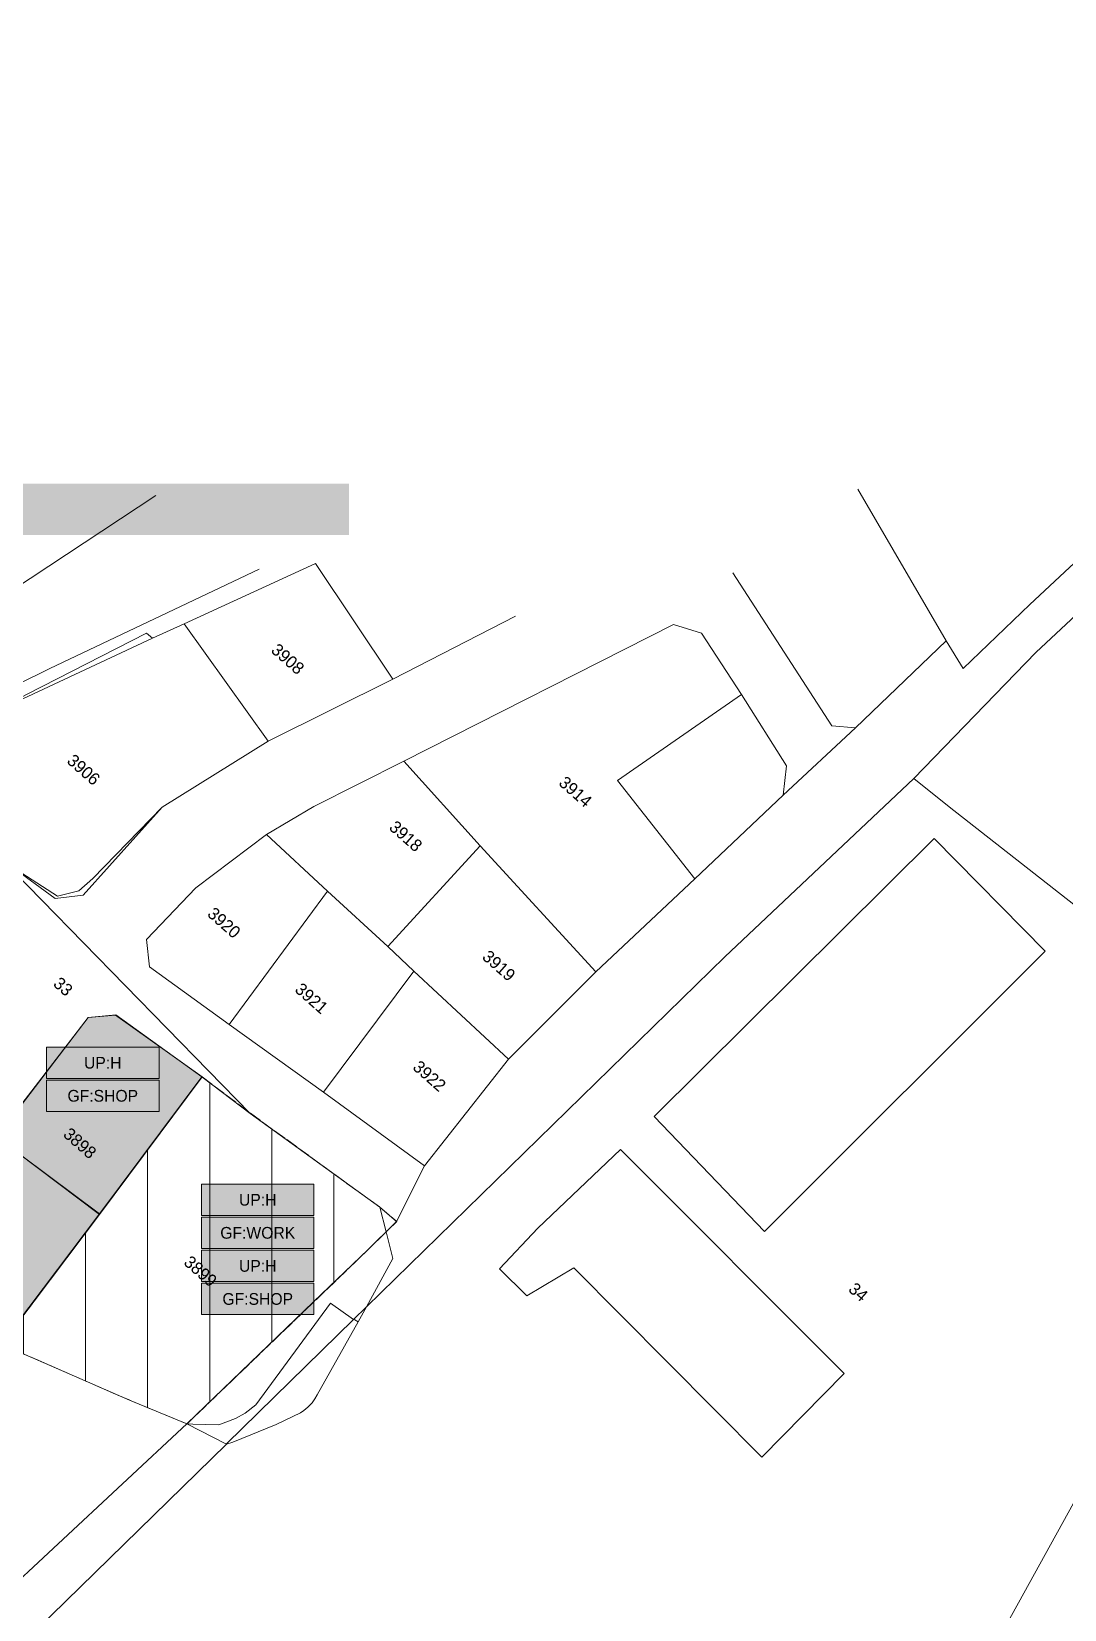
# Model space of a CAD drawing. Header units: metres. Extents: x -334141 to -333355, y -28230 to -27441.
# Drawn here: x -333710.7 to -333605.1, y -27601.9 to -27440.6 of the extents above; entities that cross this region are included whole.
import ezdxf
from ezdxf.enums import TextEntityAlignment as Align

# ---------------------------------------------------------------- set-up
doc = ezdxf.new("R2010")
doc.units = ezdxf.units.M
doc.linetypes.add('DASHED', pattern=[1.524, 1.27, -0.254])
for name, color, linetype, lineweight, true_color in [('EB-06-GROUND-TAG-SHOPS', 7, 'CONTINUOUS', 18, 0x7c664f), ('EB-06-GROUND-TAG-WORKSHOP', 7, 'CONTINUOUS', 18, 0x394536), ('EB-06-USE-PARCEL-MULTIPLE', 7, 'DASHED', 18, 0x4e504d), ('EB-06-USE-PARCEL-SHOPS-RESIDENTIAL', 7, 'CONTINUOUS', 18, 0x7c664f), ('EB-06-USE-PARCEL-WORKSHOPS-LIGHT-INDUSTRY-RESIDENTIAL', 7, 'CONTINUOUS', 18, 0x394536), ('EB-06-USE-TAG-RESIDENTIAL', 7, 'CONTINUOUS', 18, 0x4a5a46), ('EB-BASE-DIVIDING', 7, 'CONTINUOUS', 18, 0xc8bcac), ('EB-BASE-ENCROACHED', 7, 'CONTINUOUS', 18, 0x725d47), ('EB-BASE-PARCEL-NUMBERS', 7, 'CONTINUOUS', 9, 0x8a8d90), ('EB-BASE-PARCELS', 7, 'CONTINUOUS', 18, 0x8a8d90), ('EB-BASE-STRUCTURES', 7, 'CONTINUOUS', 18, 0x4e504d), ('EB-TITLE', 7, 'CONTINUOUS', 25, 0x151515)]:
    doc.layers.add(name, color=color, linetype=linetype, lineweight=lineweight, true_color=true_color)
doc.styles.add('OD-INTER', font='Inter.ttf')

msp = doc.modelspace()

# ---------------------------------------------------------------- hatches: boundary and pattern name
at = {"layer": 'EB-06-GROUND-TAG-SHOPS', "transparency": 33554687}
for points in [[(-333709.18, -27551.02), (-333697.68, -27551.02), (-333697.68, -27547.82), (-333709.18, -27547.82)], [(-333693.33, -27571.79), (-333681.83, -27571.79), (-333681.83, -27568.59), (-333693.33, -27568.59)]]:
    msp.add_hatch(color=256, dxfattribs=at).paths.add_polyline_path(points)
at = {"layer": 'EB-06-GROUND-TAG-WORKSHOP', "transparency": 33554687}
msp.add_hatch(color=256, dxfattribs=at).paths.add_polyline_path([(-333693.33, -27565.03), (-333681.83, -27565.03), (-333681.83, -27561.83), (-333693.33, -27561.83)])
at = {"layer": 'EB-06-USE-PARCEL-MULTIPLE', "transparency": 33554641}
h = msp.add_hatch(dxfattribs=at)
h.set_pattern_fill('ANSI31', color=256, scale=2, angle=45)
h.paths.add_polyline_path([(-333675.14, -27560.78), (-333673.34, -27562.28), (-333674.49, -27563.35), (-333676.31, -27565.18), (-333681.87, -27570.53), (-333694.81, -27582.95), (-333700.74, -27580.52), (-333713.78, -27574.84), (-333703.77, -27561.54), (-333693.28, -27547.48), (-333688.32, -27551.21), (-333675.14, -27560.78)])
at = {"layer": 'EB-06-USE-PARCEL-SHOPS-RESIDENTIAL', "transparency": 33554656}
msp.add_hatch(color=256, dxfattribs=at).paths.add_polyline_path([(-333702.13, -27541.18), (-333693.28, -27547.48), (-333703.77, -27561.54), (-333714.33, -27553.62), (-333704.91, -27541.41), (-333702.13, -27541.18)])
at = {"layer": 'EB-06-USE-PARCEL-WORKSHOPS-LIGHT-INDUSTRY-RESIDENTIAL', "transparency": 33554656}
msp.add_hatch(color=256, dxfattribs=at).paths.add_polyline_path([(-333725.01, -27567.79), (-333714.33, -27553.62), (-333703.77, -27561.54), (-333713.78, -27574.84), (-333724.36, -27570.36), (-333725.01, -27567.79)])
at = {"layer": 'EB-06-USE-TAG-RESIDENTIAL', "transparency": 33554687}
for points in [[(-333709.18, -27547.64), (-333697.68, -27547.64), (-333697.68, -27544.44), (-333709.18, -27544.44)], [(-333693.33, -27561.65), (-333681.83, -27561.65), (-333681.83, -27558.45), (-333693.33, -27558.45)], [(-333693.33, -27568.41), (-333681.83, -27568.41), (-333681.83, -27565.21), (-333693.33, -27565.21)]]:
    msp.add_hatch(color=256, dxfattribs=at).paths.add_polyline_path(points)

# ---------------------------------------------------------------- linework, layer by layer
at = {"layer": 'EB-06-GROUND-TAG-SHOPS'}
for points in [[(-333709.18, -27551.02), (-333697.68, -27551.02), (-333697.68, -27547.82), (-333709.18, -27547.82)], [(-333693.33, -27571.79), (-333681.83, -27571.79), (-333681.83, -27568.59), (-333693.33, -27568.59)]]:
    msp.add_lwpolyline(points, close=True, dxfattribs=at)
at = {"layer": 'EB-06-GROUND-TAG-WORKSHOP'}
msp.add_lwpolyline([(-333693.33, -27565.03), (-333681.83, -27565.03), (-333681.83, -27561.83), (-333693.33, -27561.83)], close=True, dxfattribs=at)
at = {"layer": 'EB-06-USE-PARCEL-MULTIPLE'}
msp.add_lwpolyline([(-333675.14, -27560.78), (-333673.34, -27562.28), (-333674.49, -27563.35), (-333676.31, -27565.18), (-333681.87, -27570.53), (-333694.81, -27582.95), (-333700.74, -27580.52), (-333713.78, -27574.84), (-333703.77, -27561.54), (-333693.28, -27547.48), (-333688.32, -27551.21), (-333675.14, -27560.78)], close=True, dxfattribs=at)
at = {"layer": 'EB-06-USE-PARCEL-SHOPS-RESIDENTIAL'}
msp.add_lwpolyline([(-333702.13, -27541.18), (-333693.28, -27547.48), (-333703.77, -27561.54), (-333714.33, -27553.62), (-333704.91, -27541.41), (-333702.13, -27541.18)], close=True, dxfattribs=at)
at = {"layer": 'EB-06-USE-PARCEL-WORKSHOPS-LIGHT-INDUSTRY-RESIDENTIAL'}
msp.add_lwpolyline([(-333725.01, -27567.79), (-333714.33, -27553.62), (-333703.77, -27561.54), (-333713.78, -27574.84), (-333724.36, -27570.36), (-333725.01, -27567.79)], close=True, dxfattribs=at)
at = {"layer": 'EB-06-USE-TAG-RESIDENTIAL'}
for points in [[(-333709.18, -27547.64), (-333697.68, -27547.64), (-333697.68, -27544.44), (-333709.18, -27544.44)], [(-333693.33, -27561.65), (-333681.83, -27561.65), (-333681.83, -27558.45), (-333693.33, -27558.45)], [(-333693.33, -27568.41), (-333681.83, -27568.41), (-333681.83, -27565.21), (-333693.33, -27565.21)]]:
    msp.add_lwpolyline(points, close=True, dxfattribs=at)
at = {"layer": 'EB-BASE-DIVIDING'}
for points in [[(-333633.83, -27518.69), (-333626.43, -27511.79)], [(-333673.38, -27562.28), (-333670.52, -27556.58)], [(-333714.61, -27601.36), (-333694.84, -27582.96)]]:
    msp.add_lwpolyline(points, dxfattribs=at)
at = {"layer": 'EB-BASE-ENCROACHED'}
for points in [[(-333677.32, -27572.54), (-333681.52, -27580.01), (-333681.74, -27580.39), (-333682.03, -27580.81), (-333682.45, -27581.26), (-333682.85, -27581.6), (-333683.22, -27581.83), (-333685.68, -27583.02), (-333690.12, -27584.83), (-333690.78, -27585.03)], [(-333690.78, -27585.03), (-333694.84, -27582.96)]]:
    msp.add_lwpolyline(points, dxfattribs=at)
at = {"layer": 'EB-BASE-PARCELS'}
for points in [[(-333617.17, -27502.9), (-333615.44, -27505.73), (-333608.62, -27499.2), (-333570.1, -27463.26)], [(-333539.17, -27503.58), (-333568.04, -27467), (-333593.13, -27490.23), (-333608, -27504.09), (-333620.48, -27516.97)], [(-333626.21, -27487.4), (-333617.17, -27502.9)], [(-333721.84, -27512.12), (-333708.83, -27505.72), (-333687.45, -27495.57)], [(-333695.12, -27501.16), (-333681.66, -27494.98)], [(-333681.66, -27494.98), (-333673.78, -27506.83)], [(-333638.98, -27495.96), (-333628.85, -27511.58), (-333626.43, -27511.79)], [(-333673.78, -27506.83), (-333661.23, -27500.39)], [(-333698.34, -27502.63), (-333695.12, -27501.16)], [(-333695.12, -27501.16), (-333686.5, -27513.16)], [(-333638.11, -27508.4), (-333642.19, -27502.12), (-333645.06, -27501.22), (-333672.64, -27515.19)], [(-333715.35, -27510.58), (-333698.34, -27502.63)], [(-333626.43, -27511.79), (-333617.17, -27502.9)], [(-333539.17, -27503.58), (-333555.42, -27517.08), (-333569.57, -27528.89), (-333584.86, -27541.47), (-333586.99, -27543.24), (-333595.45, -27536.64), (-333616.86, -27519.89), (-333620.48, -27516.97)], [(-333686.5, -27513.16), (-333673.78, -27506.83)], [(-333633.83, -27518.69), (-333633.5, -27515.67), (-333638.11, -27508.4)], [(-333697.36, -27519.91), (-333686.5, -27513.16)], [(-333672.64, -27515.19), (-333681.85, -27519.85), (-333686.68, -27522.71)], [(-333664.83, -27523.87), (-333672.64, -27515.19)], [(-333676.45, -27570.98), (-333639.82, -27535.2), (-333620.48, -27516.97)], [(-333712.75, -27525.96), (-333708.3, -27529.23), (-333705.42, -27528.9), (-333697.36, -27519.91)], [(-333642.89, -27527.25), (-333633.83, -27518.69)], [(-333690.51, -27542.12), (-333698.64, -27536.23), (-333698.95, -27533.43), (-333693.92, -27528.16), (-333686.68, -27522.71)], [(-333686.68, -27522.71), (-333680.46, -27528.5)], [(-333664.83, -27523.87), (-333674.26, -27534.16)], [(-333652.99, -27536.76), (-333664.83, -27523.87)], [(-333688.34, -27551.24), (-333713.94, -27525.07)], [(-333652.99, -27536.76), (-333642.89, -27527.25)], [(-333690.51, -27542.12), (-333680.46, -27528.5)], [(-333680.46, -27528.5), (-333674.26, -27534.16)], [(-333671.61, -27536.67), (-333674.26, -27534.16)], [(-333680.86, -27549.04), (-333671.61, -27536.67)], [(-333671.61, -27536.67), (-333661.93, -27545.68)], [(-333652.99, -27536.76), (-333661.93, -27545.68)], [(-333693.31, -27547.49), (-333702.09, -27541.14), (-333704.91, -27541.4), (-333714.3, -27553.66)], [(-333690.51, -27542.12), (-333680.86, -27549.04)], [(-333670.52, -27556.58), (-333661.93, -27545.68)], [(-333703.77, -27561.49), (-333693.31, -27547.49)], [(-333693.31, -27547.49), (-333688.34, -27551.24)], [(-333680.86, -27549.04), (-333670.52, -27556.58)], [(-333688.34, -27551.24), (-333675.1, -27560.82)], [(-333703.77, -27561.49), (-333714.3, -27553.66)], [(-333713.81, -27574.83), (-333703.77, -27561.49)], [(-333675.1, -27560.82), (-333673.38, -27562.28)], [(-333694.84, -27582.96), (-333681.89, -27570.5), (-333676.3, -27565.14), (-333674.46, -27563.32)], [(-333673.38, -27562.28), (-333674.46, -27563.32)], [(-333676.45, -27570.98), (-333677.77, -27572.28)], [(-333677.77, -27572.28), (-333690.76, -27585.02), (-333690.78, -27585.03)], [(-333713.81, -27574.83), (-333700.7, -27580.53), (-333694.84, -27582.96)], [(-333690.78, -27585.03), (-333710.2, -27604.01)]]:
    msp.add_lwpolyline(points, dxfattribs=at)
at = {"layer": 'EB-BASE-STRUCTURES'}
for points in [[(-333697.99, -27488.05), (-333721.84, -27503.75), (-333752.73, -27456.31), (-333728.93, -27440.6)], [(-333698.34, -27502.63), (-333698.97, -27502.13), (-333711.18, -27508.36), (-333715.35, -27510.58)], [(-333638.11, -27508.4), (-333650.8, -27517.19), (-333642.89, -27527.25)], [(-333712.75, -27525.96), (-333708.07, -27529.02), (-333705.87, -27528.45), (-333704.44, -27527.2), (-333697.36, -27519.91)], [(-333635.74, -27563.31), (-333607.05, -27534.62), (-333618.38, -27523.12), (-333647.05, -27551.54)], [(-333647.05, -27551.54), (-333635.74, -27563.31)], [(-333636.02, -27586.36), (-333655.26, -27567), (-333660.07, -27569.87), (-333662.85, -27567.11), (-333658.94, -27562.97), (-333650.47, -27554.91), (-333627.61, -27577.82)], [(-333675.1, -27560.82), (-333674.46, -27563.32)], [(-333674.46, -27563.32), (-333673.77, -27566.04), (-333676.45, -27570.98)], [(-333677.77, -27572.28), (-333680.14, -27570.62), (-333687.79, -27581), (-333688.87, -27581.87), (-333689.86, -27582.43), (-333691.56, -27583.06), (-333694.23, -27582.98), (-333694.84, -27582.96)], [(-333676.45, -27570.98), (-333677.32, -27572.54)], [(-333677.32, -27572.54), (-333677.66, -27572.34), (-333677.77, -27572.28)], [(-333627.61, -27577.82), (-333636.02, -27586.36)], [(-333604.13, -27591.06), (-333611.58, -27604.53), (-333571.05, -27625.44), (-333564.19, -27611.87)]]:
    msp.add_lwpolyline(points, dxfattribs=at)

# ---------------------------------------------------------------- texts
at = {"layer": 'EB-06-GROUND-TAG-SHOPS', "true_color": 0xf4f2ed, "style": 'OD-INTER'}
for p in [(-333703.43, -27549.42), (-333687.58, -27570.19)]:
    msp.add_text('GF:SHOP', height=1.2, dxfattribs=at).set_placement(p, align=Align.MIDDLE_CENTER)
at = {"layer": 'EB-06-GROUND-TAG-WORKSHOP', "true_color": 0xf4f2ed, "style": 'OD-INTER'}
msp.add_text('GF:WORK', height=1.2, dxfattribs=at).set_placement((-333687.58, -27563.43), align=Align.MIDDLE_CENTER)
at = {"layer": 'EB-06-USE-TAG-RESIDENTIAL', "true_color": 0xf4f2ed, "style": 'OD-INTER'}
for p in [(-333703.43, -27546.04), (-333687.58, -27560.05), (-333687.58, -27566.81)]:
    msp.add_text('UP:H', height=1.2, dxfattribs=at).set_placement(p, align=Align.MIDDLE_CENTER)
at = {"layer": 'EB-BASE-PARCEL-NUMBERS', "style": 'OD-INTER'}
for s, p in [('3908', (-333686.31, -27503.99)), ('3906', (-333707.19, -27515.31)), ('3914', (-333656.89, -27517.56)), ('3918', (-333674.24, -27522.11)), ('3920', (-333692.83, -27530.96)), ('3919', (-333664.72, -27535.35)), ('33', (-333708.59, -27538.1)), ('3921', (-333683.88, -27538.69)), ('3922', (-333671.82, -27546.63)), ('3898', (-333707.57, -27553.5)), ('3899', (-333695.24, -27566.59)), ('34', (-333627.26, -27569.33))]:
    msp.add_text(s, height=1.25, rotation=318.6325, dxfattribs=at).set_placement(p)
at = {"layer": 'EB-TITLE', "insert": (-334059.11, -27487.72), "char_height": 3.5, "width": 380, "attachment_point": 1, "style": 'OD-INTER', "bg_fill": 1, "box_fill_scale": 1.25, "bg_fill_color": 0, "bg_fill_true_color": 16052973}
msp.add_mtext('ARC 531-13   ENTERING BEIRUT   —   06  GROUND + UPPER USE', dxfattribs=at)

doc.saveas('drawing.dxf')
